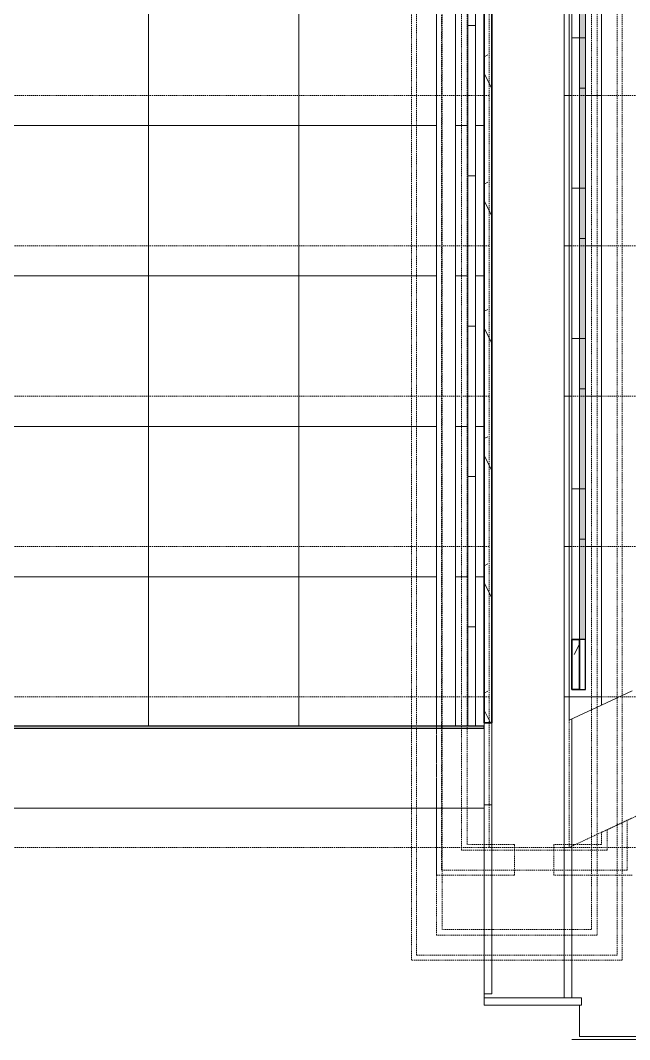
# Model space of a CAD drawing. Header units: millimetres. Extents: x -4948 to 42228, y -4856 to 69378.
# Drawn here: x 63 to 1279, y 35858 to 37892 of the extents above; entities that cross this region are included whole.
import ezdxf

# ---------------------------------------------------------------- set-up
doc = ezdxf.new("R2010")
doc.units = ezdxf.units.MM
doc.linetypes.add('Штрих 2_4 х 1_5 мм', pattern=[3.9, 2.4, -1.5])
for name, color, linetype, lineweight in [('_Сверху_ - Верхние поручни', 7, 'Continuous', 9), ('_Сверху_ - Линия разреза ограждения', 7, 'Continuous', 9), ('A-CLNG', 13, 'Continuous', 13), ('A-PART', 2, 'Continuous', 9), ('A-WALL-PATT', 111, 'Continuous', 13), ('I-WALL', 2, 'Continuous', 13), ('S-STRS', 31, 'Continuous', 9), ('S-STRS-MBND', 31, 'Continuous', 9), ('Верхние поручни', 7, 'Continuous', 9), ('Поручни', 7, 'Continuous', 9)]:
    doc.layers.add(name, color=color, linetype=linetype, lineweight=lineweight)

# ---------------------------------------------------------------- blocks, each defined once
blk = doc.blocks.new('27ELB-RD-AR-0000-BIM_rvt-1-1 этаж отм_ _0_000 лотки')
at = {"layer": 'A-WALL-PATT', "lineweight": 5}
for points in [[(1190.9, 37857.1), (1190.9, 38157.1), (1178.9, 38157.1), (1178.9, 37857.1)], [(1190.9, 37757.1), (1190.9, 37857.1), (1178.9, 37857.1), (1178.9, 37757.1)], [(1190.9, 37557.1), (1190.9, 37857.1), (1178.9, 37857.1), (1178.9, 37557.1)], [(1190.9, 37457.1), (1190.9, 37557.1), (1178.9, 37557.1), (1178.9, 37457.1)], [(1190.9, 37257.1), (1190.9, 37557.1), (1178.9, 37557.1), (1178.9, 37257.1)], [(1190.9, 37157.1), (1190.9, 37257.1), (1178.9, 37257.1), (1178.9, 37157.1)], [(1190.9, 36957.1), (1190.9, 37257.1), (1178.9, 37257.1), (1178.9, 36957.1)], [(1190.9, 36857.1), (1190.9, 36957.1), (1178.9, 36957.1), (1178.9, 36857.1)], [(1190.9, 36657.1), (1190.9, 36957.1), (1178.9, 36957.1), (1178.9, 36657.1)]]:
    blk.add_hatch(color=252, dxfattribs=at).paths.add_polyline_path(points, flags=0)
at = {"layer": 'S-STRS'}
h = blk.add_hatch(dxfattribs=at)
h.set_pattern_fill('FP_32', color=256, style=0, pattern_type=2)
h.set_pattern_definition([(0, (2728.86, 38642.1), (0, 300), []), (90, (2728.86, 38642.1), (-300, 2e-14), [])])
h.paths.add_polyline_path([(1158.9, 36496.1), (1222.9, 36526), (1222.9, 36542.1), (1158.9, 36542.1)], flags=0)
at = {"layer": '_Сверху_ - Верхние поручни', "color": 252, "linetype": 'Штрих 2_4 х 1_5 мм'}
for p, q in [((843.5, 36172.8), (843.5, 38942.1)), ((904.8, 36172.8), (904.8, 38942.1)), ((1202.9, 38871.4), (1202.9, 36242.1)), ((1264.3, 38871.4), (1264.3, 36242.1)), ((893.5, 36342.8), (893.5, 38642.1)), ((954.8, 36342.8), (954.8, 38642.1)), ((893.5, 36186.7), (893.5, 36342.8)), ((954.8, 36248), (954.8, 36342.8)), ((1222.9, 36272), (1284.3, 36300.6)), ((1222.9, 36272), (1222.9, 36248)), ((1049.5, 36248), (954.8, 36248)), ((1049.5, 36186.7), (1049.5, 36248)), ((1128.2, 36186.7), (1128.2, 36248)), ((1222.9, 36248), (1128.2, 36248)), ((1202.9, 36242.1), (1202.9, 36078)), ((1264.3, 36242.1), (1264.3, 36016.7)), ((1049.5, 36186.7), (893.5, 36186.7)), ((1284.3, 36186.7), (1128.2, 36186.7)), ((843.5, 36016.7), (843.5, 36172.8)), ((904.8, 36078), (904.8, 36172.8)), ((999.5, 36078), (904.8, 36078)), ((1202.9, 36078), (999.5, 36078)), ((999.5, 36016.7), (843.5, 36016.7)), ((1264.3, 36016.7), (999.5, 36016.7))]:
    blk.add_line(p, q, dxfattribs=at)
at = {"layer": '_Сверху_ - Линия разреза ограждения', "color": 252, "linetype": 'Штрих 2_4 х 1_5 мм'}
for p, q in [((853.5, 36026.7), (853.5, 38942.1)), ((853.5, 36026.7), (853.5, 38942.1)), ((853.5, 36026.7), (853.5, 38942.1)), ((853.5, 36026.7), (853.5, 38942.1)), ((893.5, 36066.7), (893.5, 38942.1)), ((893.5, 36066.7), (893.5, 38942.1)), ((893.5, 36066.7), (893.5, 38942.1)), ((893.5, 36066.7), (893.5, 38942.1)), ((1214.3, 38942.1), (1214.3, 36242.1)), ((1214.3, 38942.1), (1214.3, 36242.1)), ((1214.3, 38942.1), (1214.3, 36242.1)), ((1214.3, 38942.1), (1214.3, 36242.1)), ((1254.3, 38942.1), (1254.3, 36242.1)), ((1254.3, 38942.1), (1254.3, 36242.1)), ((1254.3, 38942.1), (1254.3, 36242.1)), ((1254.3, 38942.1), (1254.3, 36242.1)), ((903.5, 36196.7), (903.5, 38642.1)), ((903.5, 36196.7), (903.5, 38642.1)), ((903.5, 36196.7), (903.5, 38642.1)), ((903.5, 36196.7), (903.5, 38642.1)), ((943.5, 36236.7), (943.5, 38642.1)), ((943.5, 36236.7), (943.5, 38642.1)), ((943.5, 36236.7), (943.5, 38642.1)), ((943.5, 36236.7), (943.5, 38642.1)), ((1274.3, 36295.9), (1274.3, 36196.7)), ((1274.3, 36295.9), (1274.3, 36196.7)), ((1274.3, 36295.9), (1274.3, 36196.7)), ((1274.3, 36295.9), (1274.3, 36196.7)), ((1234.3, 36277.3), (1234.3, 36236.7)), ((1234.3, 36277.3), (1234.3, 36236.7)), ((1234.3, 36277.3), (1234.3, 36236.7)), ((1234.3, 36277.3), (1234.3, 36236.7)), ((1214.3, 36242.1), (1214.3, 36066.7)), ((1214.3, 36242.1), (1214.3, 36066.7)), ((1214.3, 36242.1), (1214.3, 36066.7)), ((1214.3, 36242.1), (1214.3, 36066.7)), ((1254.3, 36242.1), (1254.3, 36026.7)), ((1254.3, 36242.1), (1254.3, 36026.7)), ((1254.3, 36242.1), (1254.3, 36026.7)), ((1254.3, 36242.1), (1254.3, 36026.7)), ((1234.3, 36236.7), (943.5, 36236.7)), ((1234.3, 36236.7), (943.5, 36236.7)), ((1234.3, 36236.7), (943.5, 36236.7)), ((1234.3, 36236.7), (943.5, 36236.7)), ((1274.3, 36196.7), (903.5, 36196.7)), ((1274.3, 36196.7), (903.5, 36196.7)), ((1274.3, 36196.7), (903.5, 36196.7)), ((1274.3, 36196.7), (903.5, 36196.7)), ((1214.3, 36066.7), (893.5, 36066.7)), ((1214.3, 36066.7), (893.5, 36066.7)), ((1214.3, 36066.7), (893.5, 36066.7)), ((1214.3, 36066.7), (893.5, 36066.7)), ((1254.3, 36026.7), (853.5, 36026.7)), ((1254.3, 36026.7), (853.5, 36026.7)), ((1254.3, 36026.7), (853.5, 36026.7)), ((1254.3, 36026.7), (853.5, 36026.7))]:
    blk.add_line(p, q, dxfattribs=at)
at = {"layer": 'A-CLNG', "color": 252, "lineweight": 25}
for p, q in [((988.9, 36484.1), (-551.1, 36484.1)), ((988.9, 36479.6), (988.9, 36484.1)), ((-551.1, 36479.6), (988.9, 36479.6))]:
    blk.add_line(p, q, dxfattribs=at)
at = {"layer": 'A-CLNG', "color": 252, "lineweight": 9}
for p, q in [((1163.9, 36498.4), (1163.9, 35942.1)), ((988.9, 36320.1), (988.9, 36479.6)), ((-551.1, 36320.1), (988.9, 36320.1)), ((988.9, 35927.1), (988.9, 36320.1)), ((1178.9, 35927.1), (988.9, 35927.1)), ((1178.9, 35864.8), (1178.9, 35927.1)), ((1163.9, 35858.5), (2718.9, 35858.5)), ((2718.9, 35864.8), (1178.9, 35864.8))]:
    blk.add_line(p, q, dxfattribs=at)
at = {"layer": 'A-PART', "color": 252, "lineweight": 18}
for p, q in [((988.9, 41977.1), (988.9, 36490.4)), ((1003.9, 36490.4), (1003.9, 41977.1)), ((988.9, 36490.4), (1003.9, 36490.4))]:
    blk.add_line(p, q, dxfattribs=at)
at = {"layer": 'A-PART', "color": 252}
for p, q in [((956.4, 37882.1), (956.4, 38182.1)), ((971.4, 38182.1), (971.4, 37882.1)), ((956.4, 37582.1), (956.4, 37882.1)), ((956.4, 37882.1), (971.4, 37882.1)), ((971.4, 37882.1), (971.4, 37582.1)), ((956.4, 37282.1), (956.4, 37582.1)), ((956.4, 37582.1), (971.4, 37582.1)), ((971.4, 37582.1), (971.4, 37282.1)), ((956.4, 36982.1), (956.4, 37282.1)), ((956.4, 37282.1), (971.4, 37282.1)), ((971.4, 37282.1), (971.4, 36982.1)), ((956.4, 36682.1), (956.4, 36982.1)), ((956.4, 36982.1), (971.4, 36982.1)), ((971.4, 36982.1), (971.4, 36682.1)), ((956.4, 36484.1), (956.4, 36682.1)), ((956.4, 36682.1), (971.4, 36682.1)), ((971.4, 36682.1), (971.4, 36484.1)), ((988.9, 36484.1), (988.9, 36490.4)), ((1003.9, 36490.4), (1003.9, 36327.2)), ((988.9, 36327.2), (1003.9, 36327.2)), ((1003.9, 36327.2), (1003.9, 35949.6)), ((1003.9, 35949.6), (988.9, 35949.6)), ((988.9, 35942.1), (1183.4, 35942.1)), ((988.9, 35942.1), (988.9, 35927.1)), ((1183.4, 35942.1), (1183.4, 35927.1)), ((1183.4, 35927.1), (988.9, 35927.1))]:
    blk.add_line(p, q, dxfattribs=at)
at = {"layer": 'A-WALL-PATT', "color": 252, "lineweight": 9}
for p, q in [((1178.9, 37857.1), (1178.9, 38157.1)), ((1190.9, 38157.1), (1190.9, 37857.1)), ((1190.9, 37857.1), (1178.9, 37857.1)), ((1178.9, 37857.1), (1178.9, 37757.1)), ((1178.9, 37857.1), (1190.9, 37857.1)), ((1178.9, 37557.1), (1178.9, 37857.1)), ((1190.9, 37757.1), (1190.9, 37857.1)), ((1190.9, 37857.1), (1190.9, 37557.1)), ((1178.9, 37757.1), (1190.9, 37757.1)), ((1190.9, 37557.1), (1178.9, 37557.1)), ((1178.9, 37557.1), (1178.9, 37457.1)), ((1178.9, 37557.1), (1190.9, 37557.1)), ((1178.9, 37257.1), (1178.9, 37557.1)), ((1190.9, 37457.1), (1190.9, 37557.1)), ((1190.9, 37557.1), (1190.9, 37257.1)), ((1178.9, 37457.1), (1190.9, 37457.1)), ((1190.9, 37257.1), (1178.9, 37257.1)), ((1178.9, 37257.1), (1178.9, 37157.1)), ((1178.9, 37257.1), (1190.9, 37257.1)), ((1178.9, 36957.1), (1178.9, 37257.1)), ((1190.9, 37157.1), (1190.9, 37257.1)), ((1190.9, 37257.1), (1190.9, 36957.1)), ((1178.9, 37157.1), (1190.9, 37157.1)), ((1190.9, 36957.1), (1178.9, 36957.1)), ((1178.9, 36957.1), (1178.9, 36857.1)), ((1178.9, 36957.1), (1190.9, 36957.1)), ((1178.9, 36657.1), (1178.9, 36957.1)), ((1190.9, 36857.1), (1190.9, 36957.1)), ((1190.9, 36957.1), (1190.9, 36657.1)), ((1178.9, 36857.1), (1190.9, 36857.1))]:
    blk.add_line(p, q, dxfattribs=at)
at = {"layer": 'A-WALL-PATT', "color": 252, "linetype": 'Continuous', "lineweight": 9}
for p, q in [((988.9, 37819.6), (996.5, 37823.4)), ((1003.9, 37756), (988.9, 37786)), ((988.9, 37565.6), (996.5, 37569.4)), ((1003.9, 37502), (988.9, 37532)), ((988.9, 37311.6), (996.5, 37315.5)), ((1003.9, 37248), (988.9, 37278)), ((988.9, 37057.6), (996.5, 37061.5)), ((1003.9, 36994), (988.9, 37024)), ((988.9, 36803.6), (996.5, 36807.5)), ((1003.9, 36740), (988.9, 36770)), ((1168.4, 36626.8), (1178.9, 36647.7)), ((988.9, 36549.6), (996.5, 36553.5)), ((1001.6, 36490.4), (988.9, 36516))]:
    blk.add_line(p, q, dxfattribs=at)
at = {"layer": 'A-WALL-PATT', "color": 252, "lineweight": 25}
for p, q in [((1190.9, 36657.1), (1178.9, 36657.1)), ((1178.9, 36657.1), (1178.9, 36557.1)), ((1190.9, 36557.1), (1190.9, 36657.1)), ((1178.9, 36557.1), (1190.9, 36557.1))]:
    blk.add_line(p, q, dxfattribs=at)
at = {"layer": 'I-WALL', "color": 252, "lineweight": 35}
for p, q in [((988.9, 41977.1), (988.9, 36490.4)), ((1003.9, 36490.4), (1003.9, 41977.1)), ((1163.9, 36657.1), (1163.9, 36557.1)), ((1178.9, 36657.1), (1163.9, 36657.1)), ((1178.9, 36557.1), (1178.9, 36657.1)), ((1163.9, 36557.1), (1178.9, 36557.1)), ((988.9, 36490.4), (1003.9, 36490.4))]:
    blk.add_line(p, q, dxfattribs=at)
at = {"layer": 'I-WALL', "color": 252, "lineweight": 9}
for p, q in [((956.4, 37882.1), (956.4, 38182.1)), ((971.4, 38182.1), (971.4, 37882.1)), ((1163.9, 37857.1), (1163.9, 38157.1)), ((1178.9, 38157.1), (1178.9, 37857.1)), ((956.4, 37582.1), (956.4, 37882.1)), ((956.4, 37882.1), (971.4, 37882.1)), ((971.4, 37882.1), (971.4, 37582.1)), ((1163.9, 37557.1), (1163.9, 37857.1)), ((1178.9, 37857.1), (1163.9, 37857.1)), ((1178.9, 37857.1), (1178.9, 37557.1)), ((956.4, 37282.1), (956.4, 37582.1)), ((956.4, 37582.1), (971.4, 37582.1)), ((971.4, 37582.1), (971.4, 37282.1)), ((1163.9, 37257.1), (1163.9, 37557.1)), ((1178.9, 37557.1), (1163.9, 37557.1)), ((1178.9, 37557.1), (1178.9, 37257.1)), ((956.4, 36982.1), (956.4, 37282.1)), ((956.4, 37282.1), (971.4, 37282.1)), ((971.4, 37282.1), (971.4, 36982.1)), ((1163.9, 36957.1), (1163.9, 37257.1)), ((1178.9, 37257.1), (1163.9, 37257.1)), ((1178.9, 37257.1), (1178.9, 36957.1)), ((956.4, 36682.1), (956.4, 36982.1)), ((956.4, 36982.1), (971.4, 36982.1)), ((971.4, 36982.1), (971.4, 36682.1)), ((1163.9, 36657.1), (1163.9, 36957.1)), ((1178.9, 36957.1), (1163.9, 36957.1)), ((1178.9, 36957.1), (1178.9, 36657.1)), ((956.4, 36484.1), (956.4, 36682.1)), ((956.4, 36682.1), (971.4, 36682.1)), ((971.4, 36682.1), (971.4, 36484.1)), ((988.9, 36484.1), (988.9, 36490.4)), ((1003.9, 36490.4), (1003.9, 36327.2)), ((988.9, 36327.2), (1003.9, 36327.2)), ((1003.9, 36327.2), (1003.9, 35949.6)), ((1003.9, 35949.6), (988.9, 35949.6)), ((988.9, 35942.1), (1183.4, 35942.1)), ((988.9, 35942.1), (988.9, 35927.1)), ((1183.4, 35942.1), (1183.4, 35927.1)), ((1183.4, 35927.1), (988.9, 35927.1))]:
    blk.add_line(p, q, dxfattribs=at)
at = {"layer": 'S-STRS', "color": 252}
for p, q in [((1148.9, 38042.1), (1148.9, 37742.1)), ((1158.9, 38042.1), (1158.9, 37742.1)), ((1148.9, 37742.1), (1148.9, 37442.1)), ((1158.9, 37742.1), (1148.9, 37742.1)), ((1158.9, 37742.1), (1158.9, 37442.1)), ((1163.9, 37742.1), (1158.9, 37742.1)), ((1222.9, 37742.1), (1190.9, 37742.1)), ((-528.6, 37682.1), (893.5, 37682.1)), ((931.6, 37682.1), (956.4, 37682.1)), ((971.4, 37682.1), (988.9, 37682.1)), ((1148.9, 37442.1), (1148.9, 37142.1)), ((1158.9, 37442.1), (1148.9, 37442.1)), ((1158.9, 37442.1), (1158.9, 37142.1)), ((1163.9, 37442.1), (1158.9, 37442.1)), ((1222.9, 37442.1), (1190.9, 37442.1)), ((-528.6, 37382.1), (893.5, 37382.1)), ((931.6, 37382.1), (956.4, 37382.1)), ((971.4, 37382.1), (988.9, 37382.1)), ((1148.9, 37142.1), (1148.9, 36842.1)), ((1158.9, 37142.1), (1148.9, 37142.1)), ((1158.9, 37142.1), (1158.9, 36842.1)), ((1163.9, 37142.1), (1158.9, 37142.1)), ((1222.9, 37142.1), (1190.9, 37142.1)), ((-528.6, 37082.1), (893.5, 37082.1)), ((931.6, 37082.1), (956.4, 37082.1)), ((971.4, 37082.1), (988.9, 37082.1)), ((1148.9, 36842.1), (1148.9, 36542.1)), ((1158.9, 36842.1), (1148.9, 36842.1)), ((1158.9, 36842.1), (1158.9, 36542.1)), ((1163.9, 36842.1), (1158.9, 36842.1)), ((1222.9, 36842.1), (1190.9, 36842.1)), ((-528.6, 36782.1), (893.5, 36782.1)), ((931.6, 36782.1), (956.4, 36782.1)), ((971.4, 36782.1), (988.9, 36782.1)), ((1148.9, 36542.1), (1148.9, 36242.1)), ((1158.9, 36542.1), (1148.9, 36542.1)), ((1158.9, 36542.1), (1158.9, 36496.1)), ((1222.9, 36542.1), (1158.9, 36542.1)), ((1148.9, 36242.1), (1148.9, 35942.1)), ((1163.9, 36242.1), (1148.9, 36242.1))]:
    blk.add_line(p, q, dxfattribs=at)
at = {"layer": 'S-STRS', "color": 252, "linetype": 'Continuous'}
for p, q in [((318.9, 37982.1), (318.9, 37682.1)), ((618.9, 37982.1), (618.9, 37682.1)), ((1148.9, 37742.1), (1158.9, 37742.1)), ((1158.9, 37742.1), (1163.9, 37742.1)), ((1190.9, 37742.1), (1222.9, 37742.1)), ((893.5, 37682.1), (-528.6, 37682.1)), ((318.9, 37682.1), (318.9, 37382.1)), ((618.9, 37682.1), (618.9, 37382.1)), ((956.4, 37682.1), (931.6, 37682.1)), ((988.9, 37682.1), (971.4, 37682.1)), ((1148.9, 37442.1), (1158.9, 37442.1)), ((1158.9, 37442.1), (1163.9, 37442.1)), ((1190.9, 37442.1), (1222.9, 37442.1)), ((893.5, 37382.1), (-528.6, 37382.1)), ((318.9, 37382.1), (318.9, 37082.1)), ((618.9, 37382.1), (618.9, 37082.1)), ((956.4, 37382.1), (931.6, 37382.1)), ((988.9, 37382.1), (971.4, 37382.1)), ((1148.9, 37142.1), (1158.9, 37142.1)), ((1158.9, 37142.1), (1163.9, 37142.1)), ((1190.9, 37142.1), (1222.9, 37142.1)), ((893.5, 37082.1), (-528.6, 37082.1)), ((318.9, 37082.1), (318.9, 36782.1)), ((618.9, 37082.1), (618.9, 36782.1)), ((956.4, 37082.1), (931.6, 37082.1)), ((988.9, 37082.1), (971.4, 37082.1)), ((1148.9, 36842.1), (1158.9, 36842.1)), ((1158.9, 36842.1), (1163.9, 36842.1)), ((1190.9, 36842.1), (1222.9, 36842.1)), ((893.5, 36782.1), (-528.6, 36782.1)), ((318.9, 36782.1), (318.9, 36484.1)), ((618.9, 36782.1), (618.9, 36484.1)), ((956.4, 36782.1), (931.6, 36782.1)), ((988.9, 36782.1), (971.4, 36782.1)), ((1148.9, 36542.1), (1158.9, 36542.1)), ((1158.9, 36542.1), (1222.9, 36542.1)), ((1148.9, 36242.1), (1163.9, 36242.1)), ((1148.9, 35942.1), (1163.9, 35942.1))]:
    blk.add_line(p, q, dxfattribs=at)
at = {"layer": 'S-STRS', "color": 252, "linetype": 'Штрих 2_4 х 1_5 мм'}
for p, q in [((1158.9, 37742.1), (1148.9, 37742.1)), ((1163.9, 37742.1), (1158.9, 37742.1)), ((1222.9, 37742.1), (1190.9, 37742.1)), ((-528.6, 37682.1), (893.5, 37682.1)), ((931.6, 37682.1), (956.4, 37682.1)), ((971.4, 37682.1), (988.9, 37682.1)), ((1158.9, 37442.1), (1148.9, 37442.1)), ((1163.9, 37442.1), (1158.9, 37442.1)), ((1222.9, 37442.1), (1190.9, 37442.1)), ((-528.6, 37382.1), (893.5, 37382.1)), ((931.6, 37382.1), (956.4, 37382.1)), ((971.4, 37382.1), (988.9, 37382.1)), ((1158.9, 37142.1), (1148.9, 37142.1)), ((1163.9, 37142.1), (1158.9, 37142.1)), ((1222.9, 37142.1), (1190.9, 37142.1)), ((-528.6, 37082.1), (893.5, 37082.1)), ((931.6, 37082.1), (956.4, 37082.1)), ((971.4, 37082.1), (988.9, 37082.1)), ((1158.9, 36842.1), (1148.9, 36842.1)), ((1163.9, 36842.1), (1158.9, 36842.1)), ((1222.9, 36842.1), (1190.9, 36842.1)), ((-528.6, 36782.1), (893.5, 36782.1)), ((931.6, 36782.1), (956.4, 36782.1)), ((971.4, 36782.1), (988.9, 36782.1)), ((1158.9, 36542.1), (1148.9, 36542.1)), ((1222.9, 36542.1), (1158.9, 36542.1)), ((1163.9, 36242.1), (1148.9, 36242.1))]:
    blk.add_line(p, q, dxfattribs=at)
at = {"layer": 'S-STRS-MBND', "color": 252, "linetype": 'Штрих 2_4 х 1_5 мм'}
for p, q in [((998.9, 36242.1), (998.9, 38942.1)), ((998.9, 36242.1), (998.9, 38642.1)), ((1158.9, 38642.1), (1158.9, 36242.1)), ((-571.1, 37742.1), (998.9, 37742.1)), ((-571.1, 37742.1), (998.9, 37742.1)), ((-571.1, 37742.1), (998.9, 37742.1)), ((-571.1, 37742.1), (998.9, 37742.1)), ((2728.9, 37742.1), (1158.9, 37742.1)), ((2728.9, 37742.1), (1158.9, 37742.1)), ((-571.1, 37442.1), (998.9, 37442.1)), ((-571.1, 37442.1), (998.9, 37442.1)), ((-571.1, 37442.1), (998.9, 37442.1)), ((-571.1, 37442.1), (998.9, 37442.1)), ((2728.9, 37442.1), (1158.9, 37442.1)), ((2728.9, 37442.1), (1158.9, 37442.1)), ((-571.1, 37142.1), (998.9, 37142.1)), ((-571.1, 37142.1), (998.9, 37142.1)), ((-571.1, 37142.1), (998.9, 37142.1)), ((-571.1, 37142.1), (998.9, 37142.1)), ((2728.9, 37142.1), (1158.9, 37142.1)), ((2728.9, 37142.1), (1158.9, 37142.1)), ((-571.1, 36842.1), (998.9, 36842.1)), ((-571.1, 36842.1), (998.9, 36842.1)), ((-571.1, 36842.1), (998.9, 36842.1)), ((-571.1, 36842.1), (998.9, 36842.1)), ((2728.9, 36842.1), (1158.9, 36842.1)), ((2728.9, 36842.1), (1158.9, 36842.1)), ((1158.9, 36242.1), (1830.6, 36555.3)), ((-571.1, 36542.1), (998.9, 36542.1)), ((-571.1, 36542.1), (998.9, 36542.1)), ((-571.1, 36542.1), (998.9, 36542.1)), ((-571.1, 36542.1), (998.9, 36542.1)), ((2728.9, 36542.1), (1158.9, 36542.1)), ((2728.9, 36542.1), (1158.9, 36542.1)), ((-571.1, 36242.1), (998.9, 36242.1)), ((-571.1, 36242.1), (998.9, 36242.1)), ((-571.1, 36242.1), (998.9, 36242.1)), ((-571.1, 36242.1), (998.9, 36242.1)), ((1158.9, 36242.1), (998.9, 36242.1)), ((1158.9, 36242.1), (998.9, 36242.1)), ((2728.9, 36242.1), (1158.9, 36242.1)), ((2728.9, 36242.1), (1158.9, 36242.1)), ((2728.9, 36242.1), (1158.9, 36242.1)), ((2728.9, 36242.1), (1158.9, 36242.1))]:
    blk.add_line(p, q, dxfattribs=at)
at = {"layer": 'S-STRS-MBND', "color": 252}
blk.add_line((1158.9, 36496.1), (1222.9, 36526), dxfattribs=at)
at = {"layer": 'Верхние поручни', "color": 252}
for p, q in [((1222.9, 38697.5), (1222.9, 36526)), ((1222.9, 36526), (1284.3, 36554.6))]:
    blk.add_line(p, q, dxfattribs=at)
at = {"layer": 'Поручни', "color": 252}
for p, q in [((893.5, 36484.1), (893.5, 39782.1)), ((931.6, 36484.1), (931.6, 39782.1))]:
    blk.add_line(p, q, dxfattribs=at)

msp = doc.modelspace()

# ---------------------------------------------------------------- block references
at = {"lineweight": 5}
msp.add_blockref('27ELB-RD-AR-0000-BIM_rvt-1-1 этаж отм_ _0_000 лотки', (0, 0), dxfattribs=at)

doc.saveas('drawing.dxf')
